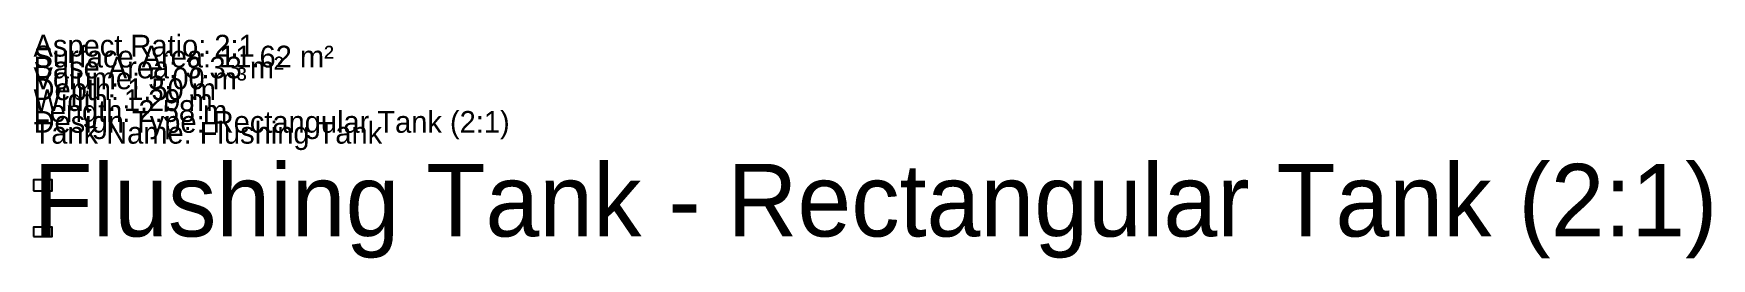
# Model space of a CAD drawing. Header units: metres. Extents: x 0 to 232, y -3 to 28.
import ezdxf

# ---------------------------------------------------------------- set-up
doc = ezdxf.new("R2010")
doc.units = ezdxf.units.M

msp = doc.modelspace()

# ---------------------------------------------------------------- linework, layer by layer
at = {"color": 2}
msp.add_lwpolyline([(0, 6.29), (2.58, 6.29), (2.58, 7.79), (0, 7.79), (0, 6.29)], dxfattribs=at)
at = {"color": 1}
msp.add_lwpolyline([(0, 0), (2.58, 0), (2.58, 1.29), (0, 1.29), (0, 0)], dxfattribs=at)

# ---------------------------------------------------------------- texts
for s, height, p in [('Aspect Ratio: 2:1', 3, (0, 24.79)), ('Surface Area: 11.62 m²', 3, (0, 23.29)), ('Volume: 5.00 m³', 3, (0, 20.29)), ('Base Area: 3.33 m²', 3, (0, 21.79)), ('Depth: 1.50 m', 3, (0, 18.79)), ('Width: 1.29 m', 3, (0, 17.29)), ('Length: 2.58 m', 3, (0, 15.79)), ('Design Type: Rectangular Tank (2:1)', 3, (0, 14.29)), ('Tank Name: Flushing Tank', 3, (0, 12.79)), ('Flushing Tank - Rectangular Tank (2:1)', 10, (0, 0))]:
    msp.add_text(s, height=height).set_placement(p)

doc.saveas('drawing.dxf')
